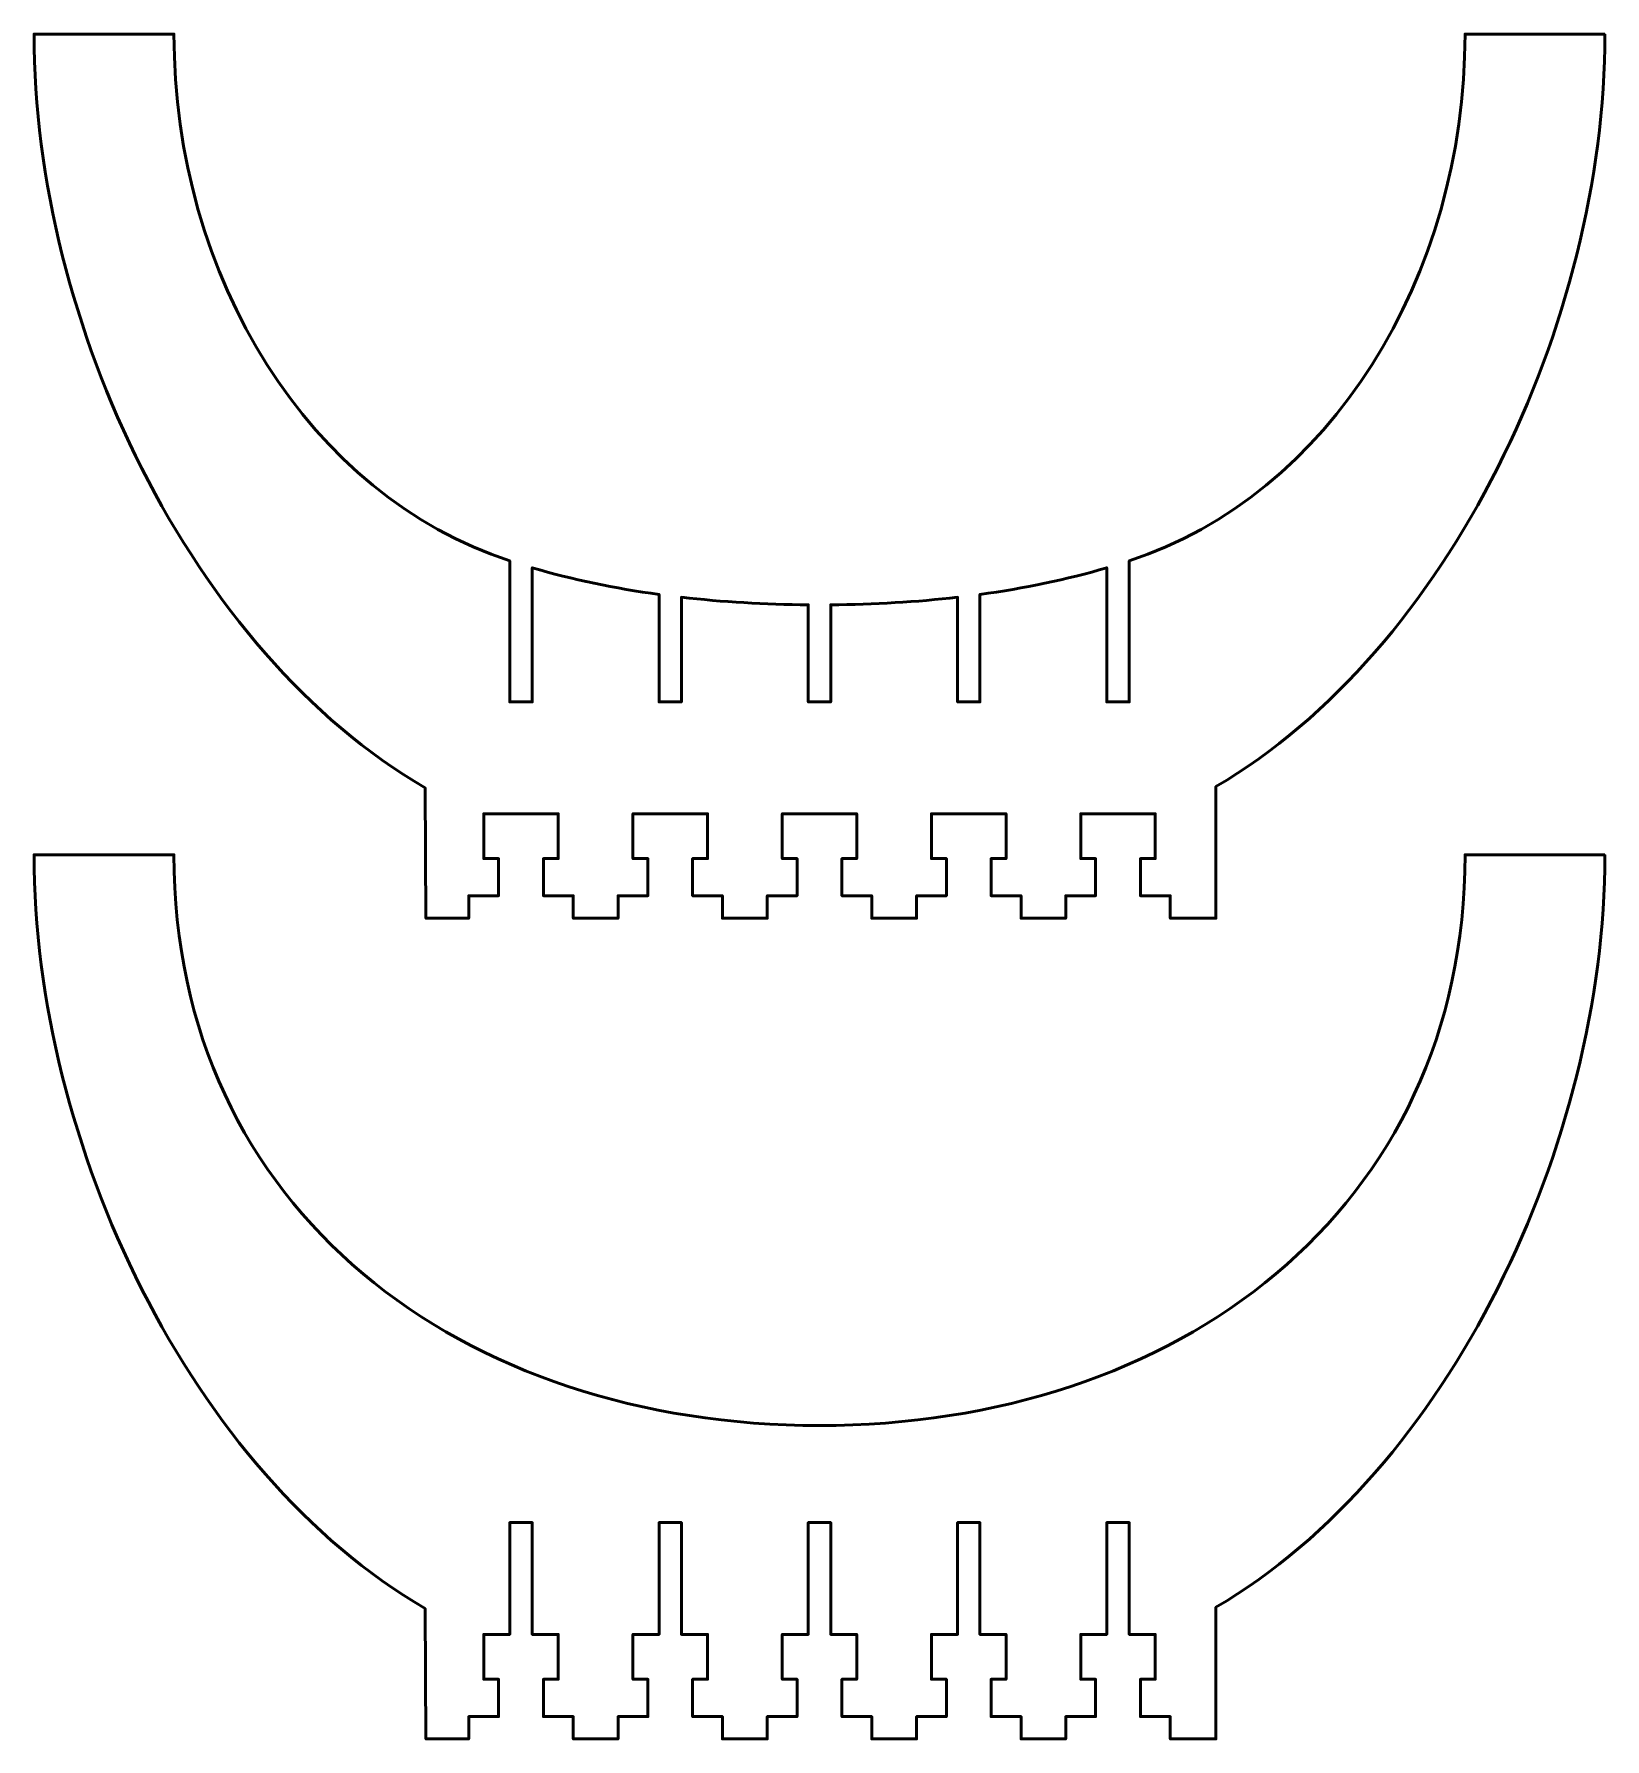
# Model space of a CAD drawing. Header units: centimetres. Extents: x -215 to 208, y -170 to 139.
# Drawn here: x 31.48 to 52.52, y -114.85 to -92 of the extents above; entities that cross this region are included whole.
import ezdxf

# ---------------------------------------------------------------- set-up
doc = ezdxf.new("R2010")
doc.units = ezdxf.units.CM
doc.header["$MEASUREMENT"] = 0
doc.layers.add('Layer 1', color=7, linetype='Continuous')

msp = doc.modelspace()

# ---------------------------------------------------------------- linework, layer by layer
at = {"layer": 'Layer 1', "color": 250, "lineweight": 53}
for points, knots in [([(52.52409, -91.99993), (52.52409, -91.99993), (52.52409, -92.00008), (52.52409, -92.00008), (52.52409, -92.00008), (52.52409, -95.87355), (50.42995, -100.25858), (47.31258, -102.08548), (47.31258, -102.08548), (47.31258, -102.08548), (47.31258, -103.54994), (47.31258, -103.54994), (47.31258, -103.54994), (47.31258, -103.54994), (47.31258, -103.54993), (47.31258, -103.54993), (47.31258, -103.54993), (47.31258, -103.54993), (47.31258, -103.84993), (47.31258, -103.84993), (47.31258, -103.84993), (47.31258, -103.84993), (46.70008, -103.84993), (46.70008, -103.84993), (46.70008, -103.84993), (46.70008, -103.84993), (46.70008, -103.54993), (46.70008, -103.54993), (46.70008, -103.54993), (46.70008, -103.54993), (46.30008, -103.54994), (46.30008, -103.54994), (46.30008, -103.54994), (46.30008, -103.54994), (46.30008, -103.04993), (46.30008, -103.04993), (46.30008, -103.04993), (46.30008, -103.04993), (46.50008, -103.04992), (46.50008, -103.04992), (46.50008, -103.04992), (46.50008, -103.04992), (46.50008, -102.51515), (46.50008, -102.51515), (46.50008, -102.51515), (46.50008, -102.51515), (46.50008, -102.44993), (46.50008, -102.44993), (46.50008, -102.44993), (46.11675, -102.44993), (45.88341, -102.44993), (45.50008, -102.44993), (45.50008, -102.44993), (45.50008, -102.44993), (45.50008, -102.92699), (45.50008, -102.92699), (45.50008, -102.92699), (45.50008, -102.92699), (45.50008, -103.04992), (45.50008, -103.04992), (45.50008, -103.04992), (45.50008, -103.04992), (45.70008, -103.04993), (45.70008, -103.04993), (45.70008, -103.04993), (45.70008, -103.04993), (45.70008, -103.54993), (45.70008, -103.54993), (45.70008, -103.54993), (45.70008, -103.54993), (45.30008, -103.54993), (45.30008, -103.54993), (45.30008, -103.54993), (45.30008, -103.54993), (45.30008, -103.84993), (45.30008, -103.84993), (45.30008, -103.84993), (45.30008, -103.84993), (44.70008, -103.84993), (44.70008, -103.84993), (44.70008, -103.84993), (44.70008, -103.84993), (44.70008, -103.54993), (44.70008, -103.54993), (44.70008, -103.54993), (44.70008, -103.54993), (44.30008, -103.54994), (44.30008, -103.54994), (44.30008, -103.54994), (44.30008, -103.54994), (44.30008, -103.27119), (44.30008, -103.27119), (44.30008, -103.27119), (44.30008, -103.27119), (44.30008, -103.04993), (44.30008, -103.04993), (44.30008, -103.04993), (44.30008, -103.04993), (44.50008, -103.04992), (44.50008, -103.04992), (44.50008, -103.04992), (44.50008, -103.04992), (44.50008, -102.44993), (44.50008, -102.44993), (44.50008, -102.44993), (44.11675, -102.44993), (43.88341, -102.44993), (43.50008, -102.44993), (43.50008, -102.44993), (43.50008, -102.44993), (43.50008, -103.04992), (43.50008, -103.04992), (43.50008, -103.04992), (43.50008, -103.04992), (43.70008, -103.04993), (43.70008, -103.04993), (43.70008, -103.04993), (43.70008, -103.04993), (43.70008, -103.38664), (43.70008, -103.38664), (43.70008, -103.38664), (43.70008, -103.38664), (43.70008, -103.54993), (43.70008, -103.54993), (43.70008, -103.54993), (43.70008, -103.54993), (43.30008, -103.54993), (43.30008, -103.54993), (43.30008, -103.54993), (43.30008, -103.54993), (43.30008, -103.84993), (43.30008, -103.84993), (43.30008, -103.84993), (43.30008, -103.84993), (42.70008, -103.84993), (42.70008, -103.84993), (42.70008, -103.84993), (42.70008, -103.84993), (42.70008, -103.54993), (42.70008, -103.54993), (42.70008, -103.54993), (42.70008, -103.54993), (42.30008, -103.54993), (42.30008, -103.54993), (42.30008, -103.54993), (42.30008, -103.54993), (42.30008, -103.51957), (42.30008, -103.51957), (42.30008, -103.51957), (42.30008, -103.51957), (42.30008, -103.04993), (42.30008, -103.04993), (42.30008, -103.04993), (42.30008, -103.04993), (42.50008, -103.04992), (42.50008, -103.04992), (42.50008, -103.04992), (42.50008, -103.04992), (42.50008, -102.44993), (42.50008, -102.44993), (42.50008, -102.44993), (42.11675, -102.44993), (41.88342, -102.44993), (41.50009, -102.44993), (41.50009, -102.44993), (41.50009, -102.44993), (41.50009, -103.04992), (41.50009, -103.04992), (41.50009, -103.04992), (41.50009, -103.04992), (41.70009, -103.04993), (41.70009, -103.04993), (41.70009, -103.04993), (41.70009, -103.04993), (41.70009, -103.51957), (41.70009, -103.51957), (41.70009, -103.51957), (41.70009, -103.51957), (41.70009, -103.54994), (41.70009, -103.54994), (41.70009, -103.54994), (41.70009, -103.54994), (41.30009, -103.54993), (41.30009, -103.54993), (41.30009, -103.54993), (41.30009, -103.54993), (41.30009, -103.84993), (41.30009, -103.84993), (41.30009, -103.84993), (41.30009, -103.84993), (40.70009, -103.84993), (40.70009, -103.84993), (40.70009, -103.84993), (40.70009, -103.84993), (40.70009, -103.54993), (40.70009, -103.54993), (40.70009, -103.54993), (40.70009, -103.54993), (40.30009, -103.54993), (40.30009, -103.54993), (40.30009, -103.54993), (40.30009, -103.54993), (40.30009, -103.38665), (40.30009, -103.38665), (40.30009, -103.38665), (40.30009, -103.38665), (40.30009, -103.04993), (40.30009, -103.04993), (40.30009, -103.04993), (40.30009, -103.04993), (40.50009, -103.04992), (40.50009, -103.04992), (40.50009, -103.04992), (40.50009, -103.04992), (40.50009, -102.44993), (40.50009, -102.44993), (40.50009, -102.44993), (40.11676, -102.44993), (39.88342, -102.44993), (39.50009, -102.44993), (39.50009, -102.44993), (39.50009, -102.44993), (39.50009, -103.04992), (39.50009, -103.04992), (39.50009, -103.04992), (39.50009, -103.04992), (39.70009, -103.04993), (39.70009, -103.04993), (39.70009, -103.04993), (39.70009, -103.04993), (39.70009, -103.2712), (39.70009, -103.2712), (39.70009, -103.2712), (39.70009, -103.2712), (39.70009, -103.54994), (39.70009, -103.54994), (39.70009, -103.54994), (39.70009, -103.54994), (39.30009, -103.54993), (39.30009, -103.54993), (39.30009, -103.54993), (39.30009, -103.54993), (39.30009, -103.84993), (39.30009, -103.84993), (39.30009, -103.84993), (39.30009, -103.84993), (38.70009, -103.84993), (38.70009, -103.84993), (38.70009, -103.84993), (38.70009, -103.84993), (38.70009, -103.54993), (38.70009, -103.54993), (38.70009, -103.54993), (38.70009, -103.54993), (38.30009, -103.54993), (38.30009, -103.54993), (38.30009, -103.54993), (38.30009, -103.54993), (38.30009, -103.04993), (38.30009, -103.04993), (38.30009, -103.04993), (38.30009, -103.04993), (38.50009, -103.04992), (38.50009, -103.04992), (38.50009, -103.04992), (38.50009, -103.04992), (38.50009, -102.92702), (38.50009, -102.92702), (38.50009, -102.92702), (38.50009, -102.92702), (38.50009, -102.44993), (38.50009, -102.44993), (38.50009, -102.44993), (38.11676, -102.44993), (37.88342, -102.44993), (37.50009, -102.44993), (37.50009, -102.44993), (37.50009, -102.44993), (37.50009, -102.5152), (37.50009, -102.5152), (37.50009, -102.5152), (37.50009, -102.5152), (37.50009, -103.04992), (37.50009, -103.04992), (37.50009, -103.04992), (37.50009, -103.04992), (37.70009, -103.04993), (37.70009, -103.04993), (37.70009, -103.04993), (37.70009, -103.04993), (37.70009, -103.54994), (37.70009, -103.54994), (37.70009, -103.54994), (37.70009, -103.54994), (37.30009, -103.54993), (37.30009, -103.54993), (37.30009, -103.54993), (37.30009, -103.54993), (37.30009, -103.84993), (37.30009, -103.84993), (37.30009, -103.84993), (37.30009, -103.84993), (36.72509, -103.84993), (36.72509, -103.84993), (36.72509, -103.84993), (36.72509, -103.84993), (36.71581, -102.10224), (36.71581, -102.10224), (36.71581, -102.10224), (33.58266, -100.27932), (31.47591, -95.88531), (31.47591, -92.00008), (31.47591, -92.00008), (31.47591, -92.00008), (31.47591, -91.99993), (31.47591, -91.99993), (31.47591, -91.99993), (31.47591, -91.99993), (33.35001, -91.99993), (33.35001, -91.99993), (33.35001, -91.99993), (33.35001, -91.99993), (33.35001, -92.00006), (33.35001, -92.00006), (33.35001, -92.00006), (33.35001, -95.27268), (35.16865, -98.18239), (37.85009, -99.06056), (37.85009, -99.06056), (37.85009, -99.06056), (37.85009, -100.94993), (37.85009, -100.94993), (37.85009, -100.94993), (37.85009, -100.94993), (38.15009, -100.94993), (38.15009, -100.94993), (38.15009, -100.94993), (38.15009, -100.94993), (38.15009, -99.15325), (38.15009, -99.15325), (38.15009, -99.15325), (38.68748, -99.31046), (39.25642, -99.42882), (39.85009, -99.51034), (39.85009, -99.51034), (39.85009, -99.51034), (39.85009, -100.94993), (39.85009, -100.94993), (39.85009, -100.94993), (39.85009, -100.94993), (40.15009, -100.94993), (40.15009, -100.94993), (40.15009, -100.94993), (40.15009, -100.94993), (40.15009, -99.54786), (40.15009, -99.54786), (40.15009, -99.54786), (40.69908, -99.61117), (41.2676, -99.6442), (41.85009, -99.64906), (41.85009, -99.64906), (41.85009, -99.64906), (41.85009, -100.94993), (41.85009, -100.94993), (41.85009, -100.94993), (41.85009, -100.94993), (42.15009, -100.94993), (42.15009, -100.94993), (42.15009, -100.94993), (42.15009, -100.94993), (42.15009, -99.64906), (42.15009, -99.64906), (42.15009, -99.64906), (42.73261, -99.64423), (43.30102, -99.61102), (43.85009, -99.54785), (43.85009, -99.54785), (43.85009, -99.54785), (43.85009, -100.94993), (43.85009, -100.94993), (43.85009, -100.94993), (43.85009, -100.94993), (44.15009, -100.94993), (44.15009, -100.94993), (44.15009, -100.94993), (44.15009, -100.94993), (44.15009, -99.51033), (44.15009, -99.51033), (44.15009, -99.51033), (44.74382, -99.42886), (45.31272, -99.31047), (45.85009, -99.15323), (45.85009, -99.15323), (45.85009, -99.15323), (45.85009, -100.94993), (45.85009, -100.94993), (45.85009, -100.94993), (45.85009, -100.94993), (46.15009, -100.94993), (46.15009, -100.94993), (46.15009, -100.94993), (46.15009, -100.94993), (46.15009, -99.06054), (46.15009, -99.06054), (46.15009, -99.06054), (48.83145, -98.18237), (50.65, -95.27267), (50.65, -92.00006), (50.65, -92.00006), (50.65, -92.00006), (50.65, -91.99993), (50.65, -91.99993), (50.65, -91.99993), (50.65, -91.99993), (52.52409, -91.99993), (52.52409, -91.99993)], [0, 0, 0, 0, 0.00961538, 0.00961538, 0.00961538, 0.00961538, 0.01923077, 0.01923077, 0.01923077, 0.01923077, 0.02884615, 0.02884615, 0.02884615, 0.02884615, 0.03846154, 0.03846154, 0.03846154, 0.03846154, 0.04807692, 0.04807692, 0.04807692, 0.04807692, 0.05769231, 0.05769231, 0.05769231, 0.05769231, 0.06730769, 0.06730769, 0.06730769, 0.06730769, 0.07692308, 0.07692308, 0.07692308, 0.07692308, 0.08653846, 0.08653846, 0.08653846, 0.08653846, 0.09615385, 0.09615385, 0.09615385, 0.09615385, 0.10576923, 0.10576923, 0.10576923, 0.10576923, 0.11538462, 0.11538462, 0.11538462, 0.11538462, 0.125, 0.125, 0.125, 0.125, 0.13461538, 0.13461538, 0.13461538, 0.13461538, 0.14423077, 0.14423077, 0.14423077, 0.14423077, 0.15384615, 0.15384615, 0.15384615, 0.15384615, 0.16346154, 0.16346154, 0.16346154, 0.16346154, 0.17307692, 0.17307692, 0.17307692, 0.17307692, 0.18269231, 0.18269231, 0.18269231, 0.18269231, 0.19230769, 0.19230769, 0.19230769, 0.19230769, 0.20192308, 0.20192308, 0.20192308, 0.20192308, 0.21153846, 0.21153846, 0.21153846, 0.21153846, 0.22115385, 0.22115385, 0.22115385, 0.22115385, 0.23076923, 0.23076923, 0.23076923, 0.23076923, 0.24038462, 0.24038462, 0.24038462, 0.24038462, 0.25, 0.25, 0.25, 0.25, 0.25961538, 0.25961538, 0.25961538, 0.25961538, 0.26923077, 0.26923077, 0.26923077, 0.26923077, 0.27884615, 0.27884615, 0.27884615, 0.27884615, 0.28846154, 0.28846154, 0.28846154, 0.28846154, 0.29807692, 0.29807692, 0.29807692, 0.29807692, 0.30769231, 0.30769231, 0.30769231, 0.30769231, 0.31730769, 0.31730769, 0.31730769, 0.31730769, 0.32692308, 0.32692308, 0.32692308, 0.32692308, 0.33653846, 0.33653846, 0.33653846, 0.33653846, 0.34615385, 0.34615385, 0.34615385, 0.34615385, 0.35576923, 0.35576923, 0.35576923, 0.35576923, 0.36538462, 0.36538462, 0.36538462, 0.36538462, 0.375, 0.375, 0.375, 0.375, 0.38461538, 0.38461538, 0.38461538, 0.38461538, 0.39423077, 0.39423077, 0.39423077, 0.39423077, 0.40384615, 0.40384615, 0.40384615, 0.40384615, 0.41346154, 0.41346154, 0.41346154, 0.41346154, 0.42307692, 0.42307692, 0.42307692, 0.42307692, 0.43269231, 0.43269231, 0.43269231, 0.43269231, 0.44230769, 0.44230769, 0.44230769, 0.44230769, 0.45192308, 0.45192308, 0.45192308, 0.45192308, 0.46153846, 0.46153846, 0.46153846, 0.46153846, 0.47115385, 0.47115385, 0.47115385, 0.47115385, 0.48076923, 0.48076923, 0.48076923, 0.48076923, 0.49038462, 0.49038462, 0.49038462, 0.49038462, 0.5, 0.5, 0.5, 0.5, 0.50961538, 0.50961538, 0.50961538, 0.50961538, 0.51923077, 0.51923077, 0.51923077, 0.51923077, 0.52884615, 0.52884615, 0.52884615, 0.52884615, 0.53846154, 0.53846154, 0.53846154, 0.53846154, 0.54807692, 0.54807692, 0.54807692, 0.54807692, 0.55769231, 0.55769231, 0.55769231, 0.55769231, 0.56730769, 0.56730769, 0.56730769, 0.56730769, 0.57692308, 0.57692308, 0.57692308, 0.57692308, 0.58653846, 0.58653846, 0.58653846, 0.58653846, 0.59615385, 0.59615385, 0.59615385, 0.59615385, 0.60576923, 0.60576923, 0.60576923, 0.60576923, 0.61538462, 0.61538462, 0.61538462, 0.61538462, 0.625, 0.625, 0.625, 0.625, 0.63461538, 0.63461538, 0.63461538, 0.63461538, 0.64423077, 0.64423077, 0.64423077, 0.64423077, 0.65384615, 0.65384615, 0.65384615, 0.65384615, 0.66346154, 0.66346154, 0.66346154, 0.66346154, 0.67307692, 0.67307692, 0.67307692, 0.67307692, 0.68269231, 0.68269231, 0.68269231, 0.68269231, 0.69230769, 0.69230769, 0.69230769, 0.69230769, 0.70192308, 0.70192308, 0.70192308, 0.70192308, 0.71153846, 0.71153846, 0.71153846, 0.71153846, 0.72115385, 0.72115385, 0.72115385, 0.72115385, 0.73076923, 0.73076923, 0.73076923, 0.73076923, 0.74038462, 0.74038462, 0.74038462, 0.74038462, 0.75, 0.75, 0.75, 0.75, 0.75961538, 0.75961538, 0.75961538, 0.75961538, 0.76923077, 0.76923077, 0.76923077, 0.76923077, 0.77884615, 0.77884615, 0.77884615, 0.77884615, 0.78846154, 0.78846154, 0.78846154, 0.78846154, 0.79807692, 0.79807692, 0.79807692, 0.79807692, 0.80769231, 0.80769231, 0.80769231, 0.80769231, 0.81730769, 0.81730769, 0.81730769, 0.81730769, 0.82692308, 0.82692308, 0.82692308, 0.82692308, 0.83653846, 0.83653846, 0.83653846, 0.83653846, 0.84615385, 0.84615385, 0.84615385, 0.84615385, 0.85576923, 0.85576923, 0.85576923, 0.85576923, 0.86538462, 0.86538462, 0.86538462, 0.86538462, 0.875, 0.875, 0.875, 0.875, 0.88461538, 0.88461538, 0.88461538, 0.88461538, 0.89423077, 0.89423077, 0.89423077, 0.89423077, 0.90384615, 0.90384615, 0.90384615, 0.90384615, 0.91346154, 0.91346154, 0.91346154, 0.91346154, 0.92307692, 0.92307692, 0.92307692, 0.92307692, 0.93269231, 0.93269231, 0.93269231, 0.93269231, 0.94230769, 0.94230769, 0.94230769, 0.94230769, 0.95192308, 0.95192308, 0.95192308, 0.95192308, 0.96153846, 0.96153846, 0.96153846, 0.96153846, 0.97115385, 0.97115385, 0.97115385, 0.97115385, 0.98076923, 0.98076923, 0.98076923, 0.98076923, 0.99038462, 0.99038462, 0.99038462, 0.99038462, 1, 1, 1, 1]), ([(52.52409, -102.99993), (52.52409, -102.99993), (52.52409, -103.00008), (52.52409, -103.00008), (52.52409, -103.00008), (52.52409, -106.87354), (50.42995, -111.25858), (47.31258, -113.08548), (47.31258, -113.08548), (47.31258, -113.08548), (47.31258, -114.54994), (47.31258, -114.54994), (47.31258, -114.54994), (47.31258, -114.54994), (47.31258, -114.54993), (47.31258, -114.54993), (47.31258, -114.54993), (47.31258, -114.54993), (47.31258, -114.84993), (47.31258, -114.84993), (47.31258, -114.84993), (47.31258, -114.84993), (46.70008, -114.84993), (46.70008, -114.84993), (46.70008, -114.84993), (46.70008, -114.84993), (46.70008, -114.54993), (46.70008, -114.54993), (46.70008, -114.54993), (46.70008, -114.54993), (46.30008, -114.54994), (46.30008, -114.54994), (46.30008, -114.54994), (46.30008, -114.54994), (46.30008, -114.04993), (46.30008, -114.04993), (46.30008, -114.04993), (46.30008, -114.04993), (46.50008, -114.04992), (46.50008, -114.04992), (46.50008, -114.04992), (46.50008, -114.04992), (46.50008, -113.51515), (46.50008, -113.51515), (46.50008, -113.51515), (46.50008, -113.51515), (46.50008, -113.44993), (46.50008, -113.44993), (46.50008, -113.44993), (46.50008, -113.44993), (46.15009, -113.44993), (46.15009, -113.44993), (46.15009, -113.44993), (46.15009, -113.44993), (46.15009, -111.94993), (46.15009, -111.94993), (46.15009, -111.94993), (46.15009, -111.94993), (45.85009, -111.94993), (45.85009, -111.94993), (45.85009, -111.94993), (45.85009, -111.94993), (45.85009, -113.44993), (45.85009, -113.44993), (45.85009, -113.44993), (45.85009, -113.44993), (45.50008, -113.44993), (45.50008, -113.44993), (45.50008, -113.44993), (45.50008, -113.44993), (45.50008, -113.92699), (45.50008, -113.92699), (45.50008, -113.92699), (45.50008, -113.92699), (45.50008, -114.04992), (45.50008, -114.04992), (45.50008, -114.04992), (45.50008, -114.04992), (45.70008, -114.04993), (45.70008, -114.04993), (45.70008, -114.04993), (45.70008, -114.04993), (45.70008, -114.54993), (45.70008, -114.54993), (45.70008, -114.54993), (45.70008, -114.54993), (45.30008, -114.54993), (45.30008, -114.54993), (45.30008, -114.54993), (45.30008, -114.54993), (45.30008, -114.84993), (45.30008, -114.84993), (45.30008, -114.84993), (45.30008, -114.84993), (44.70008, -114.84993), (44.70008, -114.84993), (44.70008, -114.84993), (44.70008, -114.84993), (44.70008, -114.54993), (44.70008, -114.54993), (44.70008, -114.54993), (44.70008, -114.54993), (44.30008, -114.54994), (44.30008, -114.54994), (44.30008, -114.54994), (44.30008, -114.54994), (44.30008, -114.27119), (44.30008, -114.27119), (44.30008, -114.27119), (44.30008, -114.27119), (44.30008, -114.04993), (44.30008, -114.04993), (44.30008, -114.04993), (44.30008, -114.04993), (44.50008, -114.04992), (44.50008, -114.04992), (44.50008, -114.04992), (44.50008, -114.04992), (44.50008, -113.44993), (44.50008, -113.44993), (44.50008, -113.44993), (44.50008, -113.44993), (44.15009, -113.44993), (44.15009, -113.44993), (44.15009, -113.44993), (44.15009, -113.44993), (44.15009, -111.94993), (44.15009, -111.94993), (44.15009, -111.94993), (44.15009, -111.94993), (43.85009, -111.94993), (43.85009, -111.94993), (43.85009, -111.94993), (43.85009, -111.94993), (43.85009, -113.44993), (43.85009, -113.44993), (43.85009, -113.44993), (43.85009, -113.44993), (43.50008, -113.44993), (43.50008, -113.44993), (43.50008, -113.44993), (43.50008, -113.44993), (43.50008, -114.04992), (43.50008, -114.04992), (43.50008, -114.04992), (43.50008, -114.04992), (43.70008, -114.04993), (43.70008, -114.04993), (43.70008, -114.04993), (43.70008, -114.04993), (43.70008, -114.38664), (43.70008, -114.38664), (43.70008, -114.38664), (43.70008, -114.38664), (43.70008, -114.54993), (43.70008, -114.54993), (43.70008, -114.54993), (43.70008, -114.54993), (43.30008, -114.54993), (43.30008, -114.54993), (43.30008, -114.54993), (43.30008, -114.54993), (43.30008, -114.84993), (43.30008, -114.84993), (43.30008, -114.84993), (43.30008, -114.84993), (42.70008, -114.84993), (42.70008, -114.84993), (42.70008, -114.84993), (42.70008, -114.84993), (42.70008, -114.54993), (42.70008, -114.54993), (42.70008, -114.54993), (42.70008, -114.54993), (42.30008, -114.54993), (42.30008, -114.54993), (42.30008, -114.54993), (42.30008, -114.54993), (42.30008, -114.51957), (42.30008, -114.51957), (42.30008, -114.51957), (42.30008, -114.51957), (42.30008, -114.04993), (42.30008, -114.04993), (42.30008, -114.04993), (42.30008, -114.04993), (42.50008, -114.04992), (42.50008, -114.04992), (42.50008, -114.04992), (42.50008, -114.04992), (42.50008, -113.44993), (42.50008, -113.44993), (42.50008, -113.44993), (42.50008, -113.44993), (42.15009, -113.44993), (42.15009, -113.44993), (42.15009, -113.44993), (42.15009, -113.44993), (42.15009, -111.94993), (42.15009, -111.94993), (42.15009, -111.94993), (42.15009, -111.94993), (41.85009, -111.94993), (41.85009, -111.94993), (41.85009, -111.94993), (41.85009, -111.94993), (41.85009, -113.44993), (41.85009, -113.44993), (41.85009, -113.44993), (41.85009, -113.44993), (41.50009, -113.44993), (41.50009, -113.44993), (41.50009, -113.44993), (41.50009, -113.44993), (41.50009, -114.04992), (41.50009, -114.04992), (41.50009, -114.04992), (41.50009, -114.04992), (41.70009, -114.04993), (41.70009, -114.04993), (41.70009, -114.04993), (41.70009, -114.04993), (41.70009, -114.51957), (41.70009, -114.51957), (41.70009, -114.51957), (41.70009, -114.51957), (41.70009, -114.54994), (41.70009, -114.54994), (41.70009, -114.54994), (41.70009, -114.54994), (41.30009, -114.54993), (41.30009, -114.54993), (41.30009, -114.54993), (41.30009, -114.54993), (41.30009, -114.84993), (41.30009, -114.84993), (41.30009, -114.84993), (41.30009, -114.84993), (40.70009, -114.84993), (40.70009, -114.84993), (40.70009, -114.84993), (40.70009, -114.84993), (40.70009, -114.54993), (40.70009, -114.54993), (40.70009, -114.54993), (40.70009, -114.54993), (40.30009, -114.54993), (40.30009, -114.54993), (40.30009, -114.54993), (40.30009, -114.54993), (40.30009, -114.38665), (40.30009, -114.38665), (40.30009, -114.38665), (40.30009, -114.38665), (40.30009, -114.04993), (40.30009, -114.04993), (40.30009, -114.04993), (40.30009, -114.04993), (40.50009, -114.04992), (40.50009, -114.04992), (40.50009, -114.04992), (40.50009, -114.04992), (40.50009, -113.44993), (40.50009, -113.44993), (40.50009, -113.44993), (40.50009, -113.44993), (40.15009, -113.44993), (40.15009, -113.44993), (40.15009, -113.44993), (40.15009, -113.44993), (40.15009, -111.94993), (40.15009, -111.94993), (40.15009, -111.94993), (40.15009, -111.94993), (39.85009, -111.94993), (39.85009, -111.94993), (39.85009, -111.94993), (39.85009, -111.94993), (39.85009, -113.44993), (39.85009, -113.44993), (39.85009, -113.44993), (39.85009, -113.44993), (39.50009, -113.44993), (39.50009, -113.44993), (39.50009, -113.44993), (39.50009, -113.44993), (39.50009, -114.04992), (39.50009, -114.04992), (39.50009, -114.04992), (39.50009, -114.04992), (39.70009, -114.04993), (39.70009, -114.04993), (39.70009, -114.04993), (39.70009, -114.04993), (39.70009, -114.2712), (39.70009, -114.2712), (39.70009, -114.2712), (39.70009, -114.2712), (39.70009, -114.54994), (39.70009, -114.54994), (39.70009, -114.54994), (39.70009, -114.54994), (39.30009, -114.54993), (39.30009, -114.54993), (39.30009, -114.54993), (39.30009, -114.54993), (39.30009, -114.84993), (39.30009, -114.84993), (39.30009, -114.84993), (39.30009, -114.84993), (38.70009, -114.84993), (38.70009, -114.84993), (38.70009, -114.84993), (38.70009, -114.84993), (38.70009, -114.54993), (38.70009, -114.54993), (38.70009, -114.54993), (38.70009, -114.54993), (38.30009, -114.54993), (38.30009, -114.54993), (38.30009, -114.54993), (38.30009, -114.54993), (38.30009, -114.04993), (38.30009, -114.04993), (38.30009, -114.04993), (38.30009, -114.04993), (38.50009, -114.04992), (38.50009, -114.04992), (38.50009, -114.04992), (38.50009, -114.04992), (38.50009, -113.92702), (38.50009, -113.92702), (38.50009, -113.92702), (38.50009, -113.92702), (38.50009, -113.44993), (38.50009, -113.44993), (38.50009, -113.44993), (38.50009, -113.44993), (38.15009, -113.44993), (38.15009, -113.44993), (38.15009, -113.44993), (38.15009, -113.44993), (38.15009, -111.94993), (38.15009, -111.94993), (38.15009, -111.94993), (38.15009, -111.94993), (37.85009, -111.94993), (37.85009, -111.94993), (37.85009, -111.94993), (37.85009, -111.94993), (37.85009, -113.44993), (37.85009, -113.44993), (37.85009, -113.44993), (37.85009, -113.44993), (37.50009, -113.44993), (37.50009, -113.44993), (37.50009, -113.44993), (37.50009, -113.44993), (37.50009, -113.5152), (37.50009, -113.5152), (37.50009, -113.5152), (37.50009, -113.5152), (37.50009, -114.04992), (37.50009, -114.04992), (37.50009, -114.04992), (37.50009, -114.04992), (37.70009, -114.04993), (37.70009, -114.04993), (37.70009, -114.04993), (37.70009, -114.04993), (37.70009, -114.54994), (37.70009, -114.54994), (37.70009, -114.54994), (37.70009, -114.54994), (37.30009, -114.54993), (37.30009, -114.54993), (37.30009, -114.54993), (37.30009, -114.54993), (37.30009, -114.84993), (37.30009, -114.84993), (37.30009, -114.84993), (37.30009, -114.84993), (36.72509, -114.84993), (36.72509, -114.84993), (36.72509, -114.84993), (36.72509, -114.84993), (36.71581, -113.10224), (36.71581, -113.10224), (36.71581, -113.10224), (33.58266, -111.27932), (31.47591, -106.88531), (31.47591, -103.00008), (31.47591, -103.00008), (31.47591, -103.00008), (31.47591, -102.99993), (31.47591, -102.99993), (31.47591, -102.99993), (31.47591, -102.99993), (33.35001, -102.99993), (33.35001, -102.99993), (33.35001, -102.99993), (33.35001, -102.99993), (33.35001, -103.00006), (33.35001, -103.00006), (33.35001, -103.00006), (33.35001, -107.77642), (37.22362, -110.64999), (42.00007, -110.64999), (42.00007, -110.64999), (46.77652, -110.64999), (50.65, -107.77645), (50.65, -103.00006), (50.65, -103.00006), (50.65, -103.00006), (50.65, -102.99993), (50.65, -102.99993), (50.65, -102.99993), (50.65, -102.99993), (52.52409, -102.99993), (52.52409, -102.99993)], [0, 0, 0, 0, 0.00952381, 0.00952381, 0.00952381, 0.00952381, 0.01904762, 0.01904762, 0.01904762, 0.01904762, 0.02857143, 0.02857143, 0.02857143, 0.02857143, 0.03809524, 0.03809524, 0.03809524, 0.03809524, 0.04761905, 0.04761905, 0.04761905, 0.04761905, 0.05714286, 0.05714286, 0.05714286, 0.05714286, 0.06666667, 0.06666667, 0.06666667, 0.06666667, 0.07619048, 0.07619048, 0.07619048, 0.07619048, 0.08571429, 0.08571429, 0.08571429, 0.08571429, 0.0952381, 0.0952381, 0.0952381, 0.0952381, 0.1047619, 0.1047619, 0.1047619, 0.1047619, 0.11428571, 0.11428571, 0.11428571, 0.11428571, 0.12380952, 0.12380952, 0.12380952, 0.12380952, 0.13333333, 0.13333333, 0.13333333, 0.13333333, 0.14285714, 0.14285714, 0.14285714, 0.14285714, 0.15238095, 0.15238095, 0.15238095, 0.15238095, 0.16190476, 0.16190476, 0.16190476, 0.16190476, 0.17142857, 0.17142857, 0.17142857, 0.17142857, 0.18095238, 0.18095238, 0.18095238, 0.18095238, 0.19047619, 0.19047619, 0.19047619, 0.19047619, 0.2, 0.2, 0.2, 0.2, 0.20952381, 0.20952381, 0.20952381, 0.20952381, 0.21904762, 0.21904762, 0.21904762, 0.21904762, 0.22857143, 0.22857143, 0.22857143, 0.22857143, 0.23809524, 0.23809524, 0.23809524, 0.23809524, 0.24761905, 0.24761905, 0.24761905, 0.24761905, 0.25714286, 0.25714286, 0.25714286, 0.25714286, 0.26666667, 0.26666667, 0.26666667, 0.26666667, 0.27619048, 0.27619048, 0.27619048, 0.27619048, 0.28571429, 0.28571429, 0.28571429, 0.28571429, 0.2952381, 0.2952381, 0.2952381, 0.2952381, 0.3047619, 0.3047619, 0.3047619, 0.3047619, 0.31428571, 0.31428571, 0.31428571, 0.31428571, 0.32380952, 0.32380952, 0.32380952, 0.32380952, 0.33333333, 0.33333333, 0.33333333, 0.33333333, 0.34285714, 0.34285714, 0.34285714, 0.34285714, 0.35238095, 0.35238095, 0.35238095, 0.35238095, 0.36190476, 0.36190476, 0.36190476, 0.36190476, 0.37142857, 0.37142857, 0.37142857, 0.37142857, 0.38095238, 0.38095238, 0.38095238, 0.38095238, 0.39047619, 0.39047619, 0.39047619, 0.39047619, 0.4, 0.4, 0.4, 0.4, 0.40952381, 0.40952381, 0.40952381, 0.40952381, 0.41904762, 0.41904762, 0.41904762, 0.41904762, 0.42857143, 0.42857143, 0.42857143, 0.42857143, 0.43809524, 0.43809524, 0.43809524, 0.43809524, 0.44761905, 0.44761905, 0.44761905, 0.44761905, 0.45714286, 0.45714286, 0.45714286, 0.45714286, 0.46666667, 0.46666667, 0.46666667, 0.46666667, 0.47619048, 0.47619048, 0.47619048, 0.47619048, 0.48571429, 0.48571429, 0.48571429, 0.48571429, 0.4952381, 0.4952381, 0.4952381, 0.4952381, 0.5047619, 0.5047619, 0.5047619, 0.5047619, 0.51428571, 0.51428571, 0.51428571, 0.51428571, 0.52380952, 0.52380952, 0.52380952, 0.52380952, 0.53333333, 0.53333333, 0.53333333, 0.53333333, 0.54285714, 0.54285714, 0.54285714, 0.54285714, 0.55238095, 0.55238095, 0.55238095, 0.55238095, 0.56190476, 0.56190476, 0.56190476, 0.56190476, 0.57142857, 0.57142857, 0.57142857, 0.57142857, 0.58095238, 0.58095238, 0.58095238, 0.58095238, 0.59047619, 0.59047619, 0.59047619, 0.59047619, 0.6, 0.6, 0.6, 0.6, 0.60952381, 0.60952381, 0.60952381, 0.60952381, 0.61904762, 0.61904762, 0.61904762, 0.61904762, 0.62857143, 0.62857143, 0.62857143, 0.62857143, 0.63809524, 0.63809524, 0.63809524, 0.63809524, 0.64761905, 0.64761905, 0.64761905, 0.64761905, 0.65714286, 0.65714286, 0.65714286, 0.65714286, 0.66666667, 0.66666667, 0.66666667, 0.66666667, 0.67619048, 0.67619048, 0.67619048, 0.67619048, 0.68571429, 0.68571429, 0.68571429, 0.68571429, 0.6952381, 0.6952381, 0.6952381, 0.6952381, 0.7047619, 0.7047619, 0.7047619, 0.7047619, 0.71428571, 0.71428571, 0.71428571, 0.71428571, 0.72380952, 0.72380952, 0.72380952, 0.72380952, 0.73333333, 0.73333333, 0.73333333, 0.73333333, 0.74285714, 0.74285714, 0.74285714, 0.74285714, 0.75238095, 0.75238095, 0.75238095, 0.75238095, 0.76190476, 0.76190476, 0.76190476, 0.76190476, 0.77142857, 0.77142857, 0.77142857, 0.77142857, 0.78095238, 0.78095238, 0.78095238, 0.78095238, 0.79047619, 0.79047619, 0.79047619, 0.79047619, 0.8, 0.8, 0.8, 0.8, 0.80952381, 0.80952381, 0.80952381, 0.80952381, 0.81904762, 0.81904762, 0.81904762, 0.81904762, 0.82857143, 0.82857143, 0.82857143, 0.82857143, 0.83809524, 0.83809524, 0.83809524, 0.83809524, 0.84761905, 0.84761905, 0.84761905, 0.84761905, 0.85714286, 0.85714286, 0.85714286, 0.85714286, 0.86666667, 0.86666667, 0.86666667, 0.86666667, 0.87619048, 0.87619048, 0.87619048, 0.87619048, 0.88571429, 0.88571429, 0.88571429, 0.88571429, 0.8952381, 0.8952381, 0.8952381, 0.8952381, 0.9047619, 0.9047619, 0.9047619, 0.9047619, 0.91428571, 0.91428571, 0.91428571, 0.91428571, 0.92380952, 0.92380952, 0.92380952, 0.92380952, 0.93333333, 0.93333333, 0.93333333, 0.93333333, 0.94285714, 0.94285714, 0.94285714, 0.94285714, 0.95238095, 0.95238095, 0.95238095, 0.95238095, 0.96190476, 0.96190476, 0.96190476, 0.96190476, 0.97142857, 0.97142857, 0.97142857, 0.97142857, 0.98095238, 0.98095238, 0.98095238, 0.98095238, 0.99047619, 0.99047619, 0.99047619, 0.99047619, 1, 1, 1, 1])]:
    msp.add_open_spline(points, degree=3, knots=knots, dxfattribs=at)

doc.saveas('drawing.dxf')
